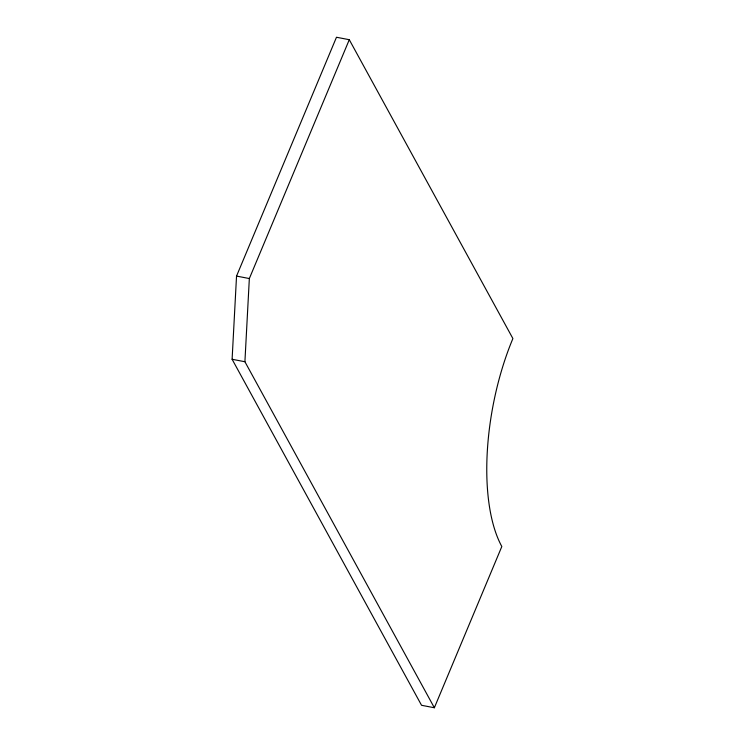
<?xml version="1.0" encoding="UTF-8"?>
<svg xmlns="http://www.w3.org/2000/svg" width="745" height="745" viewBox="0 0 745 745"><rect width="100%" height="100%" fill="white"/><g stroke="black" fill="none" stroke-linecap="round" stroke-linejoin="round"><path stroke-width="1.12" d="M232.105 359.276L236.537 276.088L336.479 37.25L349.284 39.709L512.895 338.547A153.638 63.949 -79.1 0 0 501.823 546.513L434.354 707.75L421.549 705.292L232.105 359.276L244.909 361.735L434.354 707.75M244.909 361.735L249.342 278.546L349.284 39.709M236.537 276.088L249.342 278.546"/></g></svg>
